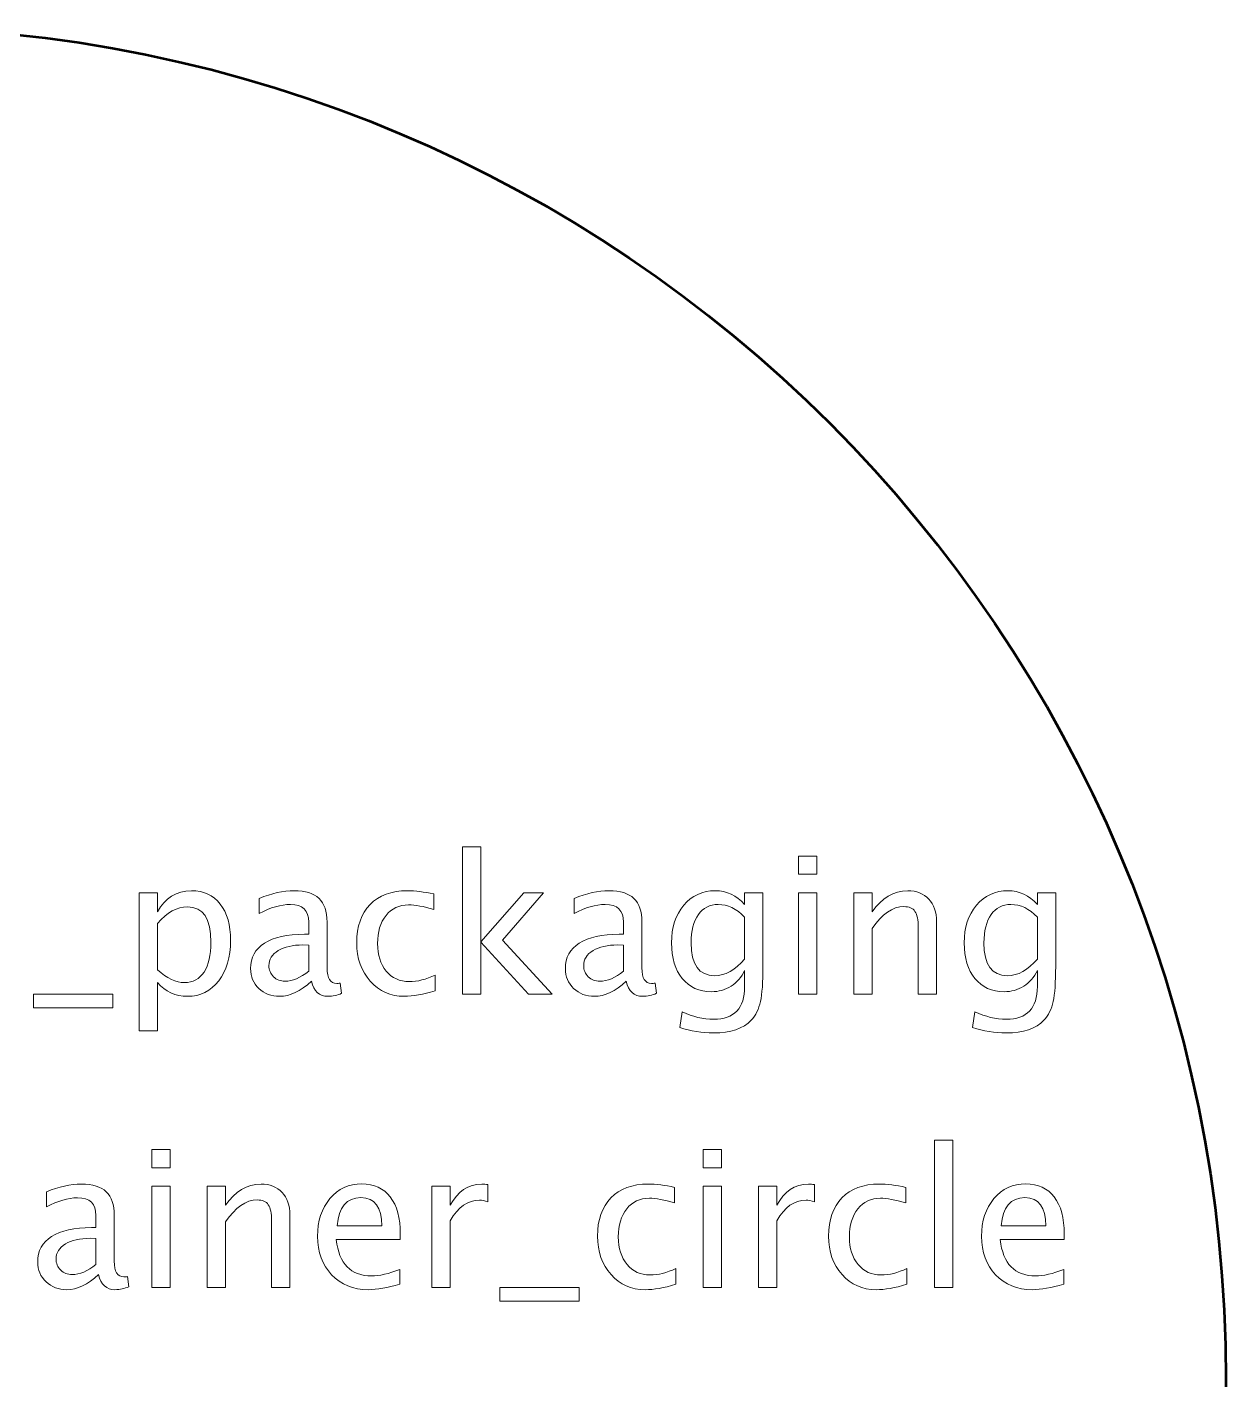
# Model space of a CAD drawing. Header units: centimetres. Extents: x -9.3 to 10.1, y -9.5 to 10.1.
# Drawn here: x -3.719 to -0.175, y -4.125 to -0.125 of the extents above; entities that cross this region are included whole.
import ezdxf

# ---------------------------------------------------------------- set-up
doc = ezdxf.new("R2010")
doc.units = ezdxf.units.CM
doc.header["$MEASUREMENT"] = 0
doc.layers.add('Layer 1', color=7, linetype='Continuous')

msp = doc.modelspace()

# ---------------------------------------------------------------- linework, layer by layer
at = {"layer": 'Layer 1', "lineweight": 53}
msp.add_ellipse((-4.175, -4.125), major_axis=(0, 4), ratio=1, dxfattribs=at)
at = {"layer": 'Layer 1', "color": 5, "lineweight": 9}
for points, knots in [([(-2.43201, -2.98399), (-2.43201, -2.98399), (-2.43201, -2.54881), (-2.43201, -2.54881), (-2.43201, -2.54881), (-2.43201, -2.54881), (-2.37783, -2.54881), (-2.37783, -2.54881), (-2.37783, -2.54881), (-2.37783, -2.54881), (-2.37783, -2.82999), (-2.37783, -2.82999), (-2.37783, -2.82999), (-2.37783, -2.82999), (-2.25083, -2.68484), (-2.25083, -2.68484), (-2.25083, -2.68484), (-2.25083, -2.68484), (-2.19231, -2.68484), (-2.19231, -2.68484), (-2.19231, -2.68484), (-2.19231, -2.68484), (-2.31367, -2.82444), (-2.31367, -2.82444), (-2.31367, -2.82444), (-2.31367, -2.82444), (-2.16692, -2.98399), (-2.16692, -2.98399), (-2.16692, -2.98399), (-2.16692, -2.98399), (-2.23672, -2.98399), (-2.23672, -2.98399), (-2.23672, -2.98399), (-2.23672, -2.98399), (-2.37783, -2.83056), (-2.37783, -2.83056), (-2.37783, -2.83056), (-2.37783, -2.83056), (-2.37783, -2.98399), (-2.37783, -2.98399), (-2.37783, -2.98399), (-2.37783, -2.98399), (-2.43201, -2.98399), (-2.43201, -2.98399)], [0, 0, 0, 0, 0.0833333, 0.0833333, 0.0833333, 0.0833333, 0.1666667, 0.1666667, 0.1666667, 0.1666667, 0.25, 0.25, 0.25, 0.25, 0.3333333, 0.3333333, 0.3333333, 0.3333333, 0.4166667, 0.4166667, 0.4166667, 0.4166667, 0.5, 0.5, 0.5, 0.5, 0.5833333, 0.5833333, 0.5833333, 0.5833333, 0.6666667, 0.6666667, 0.6666667, 0.6666667, 0.75, 0.75, 0.75, 0.75, 0.8333333, 0.8333333, 0.8333333, 0.8333333, 1, 1, 1, 1]), ([(-1.4385, -2.63009), (-1.4385, -2.63009), (-1.4385, -2.5759), (-1.4385, -2.5759), (-1.4385, -2.5759), (-1.4385, -2.5759), (-1.38432, -2.5759), (-1.38432, -2.5759), (-1.38432, -2.5759), (-1.38432, -2.5759), (-1.38432, -2.63009), (-1.38432, -2.63009), (-1.38432, -2.63009), (-1.38432, -2.63009), (-1.4385, -2.63009), (-1.4385, -2.63009)], [0, 0, 0, 0, 0.2, 0.2, 0.2, 0.2, 0.4, 0.4, 0.4, 0.4, 0.6, 0.6, 0.6, 0.6, 1, 1, 1, 1]), ([(-3.38798, -3.09293), (-3.38798, -3.09293), (-3.38798, -2.68484), (-3.38798, -2.68484), (-3.38798, -2.68484), (-3.38798, -2.68484), (-3.3338, -2.68484), (-3.3338, -2.68484), (-3.3338, -2.68484), (-3.3338, -2.68484), (-3.3338, -2.74137), (-3.3338, -2.74137), (-3.3338, -2.74137), (-3.3116, -2.69951), (-3.2782, -2.67863), (-3.2337, -2.67863), (-3.2337, -2.67863), (-3.19767, -2.67863), (-3.16936, -2.6917), (-3.14866, -2.71795), (-3.14866, -2.71795), (-3.12797, -2.7442), (-3.11762, -2.78004), (-3.11762, -2.82548), (-3.11762, -2.82548), (-3.11762, -2.87496), (-3.12938, -2.91494), (-3.1528, -2.94523), (-3.1528, -2.94523), (-3.17622, -2.97562), (-3.20708, -2.99076), (-3.24527, -2.99076), (-3.24527, -2.99076), (-3.28074, -2.99076), (-3.31028, -2.97722), (-3.3338, -2.95003), (-3.3338, -2.95003), (-3.3338, -2.95003), (-3.3338, -3.09293), (-3.3338, -3.09293), (-3.3338, -3.09293), (-3.3338, -3.09293), (-3.38798, -3.09293), (-3.38798, -3.09293)], [0, 0, 0, 0, 0.0833333, 0.0833333, 0.0833333, 0.0833333, 0.1666667, 0.1666667, 0.1666667, 0.1666667, 0.25, 0.25, 0.25, 0.25, 0.3333333, 0.3333333, 0.3333333, 0.3333333, 0.4166667, 0.4166667, 0.4166667, 0.4166667, 0.5, 0.5, 0.5, 0.5, 0.5833333, 0.5833333, 0.5833333, 0.5833333, 0.6666667, 0.6666667, 0.6666667, 0.6666667, 0.75, 0.75, 0.75, 0.75, 0.8333333, 0.8333333, 0.8333333, 0.8333333, 1, 1, 1, 1]), ([(-2.87858, -2.94589), (-2.91113, -2.97581), (-2.94245, -2.99076), (-2.97256, -2.99076), (-2.97256, -2.99076), (-2.9973, -2.99076), (-3.0179, -2.98305), (-3.03417, -2.96753), (-3.03417, -2.96753), (-3.05054, -2.95201), (-3.05873, -2.93244), (-3.05873, -2.90883), (-3.05873, -2.90883), (-3.05873, -2.87618), (-3.04499, -2.85106), (-3.01752, -2.83357), (-3.01752, -2.83357), (-2.99005, -2.81607), (-2.95064, -2.80732), (-2.89927, -2.80732), (-2.89927, -2.80732), (-2.89927, -2.80732), (-2.88657, -2.80732), (-2.88657, -2.80732), (-2.88657, -2.80732), (-2.88657, -2.80732), (-2.88657, -2.77129), (-2.88657, -2.77129), (-2.88657, -2.77129), (-2.88657, -2.73658), (-2.90464, -2.71927), (-2.94085, -2.71927), (-2.94085, -2.71927), (-2.96889, -2.71927), (-2.99956, -2.72811), (-3.03276, -2.7458), (-3.03276, -2.7458), (-3.03276, -2.7458), (-3.03276, -2.70121), (-3.03276, -2.70121), (-3.03276, -2.70121), (-2.99626, -2.68615), (-2.96183, -2.67863), (-2.92957, -2.67863), (-2.92957, -2.67863), (-2.89636, -2.67863), (-2.8718, -2.68615), (-2.85609, -2.7013), (-2.85609, -2.7013), (-2.84029, -2.71645), (-2.83239, -2.73978), (-2.83239, -2.77129), (-2.83239, -2.77129), (-2.83239, -2.77129), (-2.83239, -2.90647), (-2.83239, -2.90647), (-2.83239, -2.90647), (-2.83239, -2.93742), (-2.82289, -2.95295), (-2.80379, -2.95295), (-2.80379, -2.95295), (-2.80144, -2.95295), (-2.79796, -2.95257), (-2.79335, -2.95182), (-2.79335, -2.95182), (-2.79335, -2.95182), (-2.78949, -2.98192), (-2.78949, -2.98192), (-2.78949, -2.98192), (-2.80181, -2.98785), (-2.81536, -2.99076), (-2.83022, -2.99076), (-2.83022, -2.99076), (-2.85553, -2.99076), (-2.87162, -2.97581), (-2.87858, -2.94589)], [0, 0, 0, 0, 0.05, 0.05, 0.05, 0.05, 0.1, 0.1, 0.1, 0.1, 0.15, 0.15, 0.15, 0.15, 0.2, 0.2, 0.2, 0.2, 0.25, 0.25, 0.25, 0.25, 0.3, 0.3, 0.3, 0.3, 0.35, 0.35, 0.35, 0.35, 0.4, 0.4, 0.4, 0.4, 0.45, 0.45, 0.45, 0.45, 0.5, 0.5, 0.5, 0.5, 0.55, 0.55, 0.55, 0.55, 0.6, 0.6, 0.6, 0.6, 0.65, 0.65, 0.65, 0.65, 0.7, 0.7, 0.7, 0.7, 0.75, 0.75, 0.75, 0.75, 0.8, 0.8, 0.8, 0.8, 0.85, 0.85, 0.85, 0.85, 0.9, 0.9, 0.9, 0.9, 1, 1, 1, 1]), ([(-2.51339, -2.97496), (-2.54848, -2.9855), (-2.57877, -2.99076), (-2.60426, -2.99076), (-2.60426, -2.99076), (-2.64472, -2.99076), (-2.67821, -2.97581), (-2.70483, -2.94598), (-2.70483, -2.94598), (-2.73145, -2.91607), (-2.74481, -2.87835), (-2.74481, -2.83291), (-2.74481, -2.83291), (-2.74481, -2.78437), (-2.73164, -2.74645), (-2.7053, -2.71936), (-2.7053, -2.71936), (-2.67896, -2.69217), (-2.64218, -2.67863), (-2.59495, -2.67863), (-2.59495, -2.67863), (-2.57172, -2.67863), (-2.54556, -2.68183), (-2.51678, -2.68822), (-2.51678, -2.68822), (-2.51678, -2.68822), (-2.51678, -2.73394), (-2.51678, -2.73394), (-2.51678, -2.73394), (-2.54735, -2.72491), (-2.57228, -2.7204), (-2.59147, -2.7204), (-2.59147, -2.7204), (-2.61932, -2.7204), (-2.64161, -2.73084), (-2.65826, -2.75163), (-2.65826, -2.75163), (-2.67491, -2.77242), (-2.68329, -2.80017), (-2.68329, -2.83479), (-2.68329, -2.83479), (-2.68329, -2.86837), (-2.67463, -2.89547), (-2.65742, -2.91626), (-2.65742, -2.91626), (-2.6402, -2.93695), (-2.61772, -2.9473), (-2.58978, -2.9473), (-2.58978, -2.9473), (-2.56504, -2.9473), (-2.53964, -2.9409), (-2.51339, -2.92811), (-2.51339, -2.92811), (-2.51339, -2.92811), (-2.51339, -2.97496), (-2.51339, -2.97496)], [0, 0, 0, 0, 0.0666667, 0.0666667, 0.0666667, 0.0666667, 0.1333333, 0.1333333, 0.1333333, 0.1333333, 0.2, 0.2, 0.2, 0.2, 0.2666667, 0.2666667, 0.2666667, 0.2666667, 0.3333333, 0.3333333, 0.3333333, 0.3333333, 0.4, 0.4, 0.4, 0.4, 0.4666667, 0.4666667, 0.4666667, 0.4666667, 0.5333333, 0.5333333, 0.5333333, 0.5333333, 0.6, 0.6, 0.6, 0.6, 0.6666667, 0.6666667, 0.6666667, 0.6666667, 0.7333333, 0.7333333, 0.7333333, 0.7333333, 0.8, 0.8, 0.8, 0.8, 0.8666667, 0.8666667, 0.8666667, 0.8666667, 1, 1, 1, 1]), ([(-1.94791, -2.94589), (-1.98046, -2.97581), (-2.01178, -2.99076), (-2.04189, -2.99076), (-2.04189, -2.99076), (-2.06663, -2.99076), (-2.08723, -2.98305), (-2.1035, -2.96753), (-2.1035, -2.96753), (-2.11987, -2.95201), (-2.12806, -2.93244), (-2.12806, -2.90883), (-2.12806, -2.90883), (-2.12806, -2.87618), (-2.11432, -2.85106), (-2.08685, -2.83357), (-2.08685, -2.83357), (-2.05938, -2.81607), (-2.01997, -2.80732), (-1.9686, -2.80732), (-1.9686, -2.80732), (-1.9686, -2.80732), (-1.9559, -2.80732), (-1.9559, -2.80732), (-1.9559, -2.80732), (-1.9559, -2.80732), (-1.9559, -2.77129), (-1.9559, -2.77129), (-1.9559, -2.77129), (-1.9559, -2.73658), (-1.97397, -2.71927), (-2.01018, -2.71927), (-2.01018, -2.71927), (-2.03822, -2.71927), (-2.06889, -2.72811), (-2.10209, -2.7458), (-2.10209, -2.7458), (-2.10209, -2.7458), (-2.10209, -2.70121), (-2.10209, -2.70121), (-2.10209, -2.70121), (-2.06559, -2.68615), (-2.03116, -2.67863), (-1.9989, -2.67863), (-1.9989, -2.67863), (-1.96569, -2.67863), (-1.94113, -2.68615), (-1.92542, -2.7013), (-1.92542, -2.7013), (-1.90962, -2.71645), (-1.90172, -2.73978), (-1.90172, -2.77129), (-1.90172, -2.77129), (-1.90172, -2.77129), (-1.90172, -2.90647), (-1.90172, -2.90647), (-1.90172, -2.90647), (-1.90172, -2.93742), (-1.89222, -2.95295), (-1.87312, -2.95295), (-1.87312, -2.95295), (-1.87077, -2.95295), (-1.86729, -2.95257), (-1.86268, -2.95182), (-1.86268, -2.95182), (-1.86268, -2.95182), (-1.85882, -2.98192), (-1.85882, -2.98192), (-1.85882, -2.98192), (-1.87114, -2.98785), (-1.88469, -2.99076), (-1.89955, -2.99076), (-1.89955, -2.99076), (-1.92486, -2.99076), (-1.94095, -2.97581), (-1.94791, -2.94589)], [0, 0, 0, 0, 0.05, 0.05, 0.05, 0.05, 0.1, 0.1, 0.1, 0.1, 0.15, 0.15, 0.15, 0.15, 0.2, 0.2, 0.2, 0.2, 0.25, 0.25, 0.25, 0.25, 0.3, 0.3, 0.3, 0.3, 0.35, 0.35, 0.35, 0.35, 0.4, 0.4, 0.4, 0.4, 0.45, 0.45, 0.45, 0.45, 0.5, 0.5, 0.5, 0.5, 0.55, 0.55, 0.55, 0.55, 0.6, 0.6, 0.6, 0.6, 0.65, 0.65, 0.65, 0.65, 0.7, 0.7, 0.7, 0.7, 0.75, 0.75, 0.75, 0.75, 0.8, 0.8, 0.8, 0.8, 0.85, 0.85, 0.85, 0.85, 0.9, 0.9, 0.9, 0.9, 1, 1, 1, 1]), ([(-1.7893, -3.08333), (-1.7893, -3.08333), (-1.78291, -3.03648), (-1.78291, -3.03648), (-1.78291, -3.03648), (-1.75149, -3.05116), (-1.72035, -3.0585), (-1.68959, -3.0585), (-1.68959, -3.0585), (-1.62853, -3.0585), (-1.59796, -3.02613), (-1.59796, -2.96151), (-1.59796, -2.96151), (-1.59796, -2.96151), (-1.59796, -2.91447), (-1.59796, -2.91447), (-1.59796, -2.91447), (-1.60737, -2.93432), (-1.62073, -2.94965), (-1.63813, -2.96066), (-1.63813, -2.96066), (-1.65553, -2.97167), (-1.67491, -2.97722), (-1.69627, -2.97722), (-1.69627, -2.97722), (-1.73248, -2.97722), (-1.76118, -2.96423), (-1.78234, -2.93827), (-1.78234, -2.93827), (-1.80351, -2.91231), (-1.81414, -2.87712), (-1.81414, -2.83272), (-1.81414, -2.83272), (-1.81414, -2.78728), (-1.8021, -2.75022), (-1.77802, -2.72153), (-1.77802, -2.72153), (-1.75384, -2.69293), (-1.7227, -2.67863), (-1.68441, -2.67863), (-1.68441, -2.67863), (-1.65092, -2.67863), (-1.62204, -2.69217), (-1.59796, -2.71936), (-1.59796, -2.71936), (-1.59796, -2.71936), (-1.59796, -2.68484), (-1.59796, -2.68484), (-1.59796, -2.68484), (-1.59796, -2.68484), (-1.54377, -2.68484), (-1.54377, -2.68484), (-1.54377, -2.68484), (-1.54377, -2.68484), (-1.54377, -2.90233), (-1.54377, -2.90233), (-1.54377, -2.90233), (-1.54377, -2.94909), (-1.54622, -2.98371), (-1.55111, -3.00619), (-1.55111, -3.00619), (-1.55591, -3.02867), (-1.56513, -3.04711), (-1.57849, -3.06141), (-1.57849, -3.06141), (-1.60219, -3.08653), (-1.63926, -3.09914), (-1.68959, -3.09914), (-1.68959, -3.09914), (-1.72411, -3.09914), (-1.75732, -3.09387), (-1.7893, -3.08333)], [0, 0, 0, 0, 0.0526316, 0.0526316, 0.0526316, 0.0526316, 0.1052632, 0.1052632, 0.1052632, 0.1052632, 0.1578947, 0.1578947, 0.1578947, 0.1578947, 0.2105263, 0.2105263, 0.2105263, 0.2105263, 0.2631579, 0.2631579, 0.2631579, 0.2631579, 0.3157895, 0.3157895, 0.3157895, 0.3157895, 0.3684211, 0.3684211, 0.3684211, 0.3684211, 0.4210526, 0.4210526, 0.4210526, 0.4210526, 0.4736842, 0.4736842, 0.4736842, 0.4736842, 0.5263158, 0.5263158, 0.5263158, 0.5263158, 0.5789474, 0.5789474, 0.5789474, 0.5789474, 0.6315789, 0.6315789, 0.6315789, 0.6315789, 0.6842105, 0.6842105, 0.6842105, 0.6842105, 0.7368421, 0.7368421, 0.7368421, 0.7368421, 0.7894737, 0.7894737, 0.7894737, 0.7894737, 0.8421053, 0.8421053, 0.8421053, 0.8421053, 0.8947368, 0.8947368, 0.8947368, 0.8947368, 1, 1, 1, 1]), ([(-1.27538, -2.98399), (-1.27538, -2.98399), (-1.27538, -2.68484), (-1.27538, -2.68484), (-1.27538, -2.68484), (-1.27538, -2.68484), (-1.2212, -2.68484), (-1.2212, -2.68484), (-1.2212, -2.68484), (-1.2212, -2.68484), (-1.2212, -2.74137), (-1.2212, -2.74137), (-1.2212, -2.74137), (-1.19251, -2.69951), (-1.15732, -2.67863), (-1.11574, -2.67863), (-1.11574, -2.67863), (-1.08959, -2.67863), (-1.0688, -2.68681), (-1.05346, -2.70328), (-1.05346, -2.70328), (-1.03813, -2.71964), (-1.03042, -2.74175), (-1.03042, -2.76941), (-1.03042, -2.76941), (-1.03042, -2.76941), (-1.03042, -2.98399), (-1.03042, -2.98399), (-1.03042, -2.98399), (-1.03042, -2.98399), (-1.0846, -2.98399), (-1.0846, -2.98399), (-1.0846, -2.98399), (-1.0846, -2.98399), (-1.0846, -2.78709), (-1.0846, -2.78709), (-1.0846, -2.78709), (-1.0846, -2.76489), (-1.0879, -2.74909), (-1.09439, -2.73968), (-1.09439, -2.73968), (-1.10097, -2.73018), (-1.11179, -2.72548), (-1.12694, -2.72548), (-1.12694, -2.72548), (-1.16024, -2.72548), (-1.19166, -2.74721), (-1.2212, -2.79067), (-1.2212, -2.79067), (-1.2212, -2.79067), (-1.2212, -2.98399), (-1.2212, -2.98399), (-1.2212, -2.98399), (-1.2212, -2.98399), (-1.27538, -2.98399), (-1.27538, -2.98399)], [0, 0, 0, 0, 0.0666667, 0.0666667, 0.0666667, 0.0666667, 0.1333333, 0.1333333, 0.1333333, 0.1333333, 0.2, 0.2, 0.2, 0.2, 0.2666667, 0.2666667, 0.2666667, 0.2666667, 0.3333333, 0.3333333, 0.3333333, 0.3333333, 0.4, 0.4, 0.4, 0.4, 0.4666667, 0.4666667, 0.4666667, 0.4666667, 0.5333333, 0.5333333, 0.5333333, 0.5333333, 0.6, 0.6, 0.6, 0.6, 0.6666667, 0.6666667, 0.6666667, 0.6666667, 0.7333333, 0.7333333, 0.7333333, 0.7333333, 0.8, 0.8, 0.8, 0.8, 0.8666667, 0.8666667, 0.8666667, 0.8666667, 1, 1, 1, 1]), ([(-0.92392, -3.08333), (-0.92392, -3.08333), (-0.91753, -3.03648), (-0.91753, -3.03648), (-0.91753, -3.03648), (-0.88611, -3.05116), (-0.85497, -3.0585), (-0.82421, -3.0585), (-0.82421, -3.0585), (-0.76315, -3.0585), (-0.73258, -3.02613), (-0.73258, -2.96151), (-0.73258, -2.96151), (-0.73258, -2.96151), (-0.73258, -2.91447), (-0.73258, -2.91447), (-0.73258, -2.91447), (-0.74199, -2.93432), (-0.75535, -2.94965), (-0.77275, -2.96066), (-0.77275, -2.96066), (-0.79015, -2.97167), (-0.80953, -2.97722), (-0.83089, -2.97722), (-0.83089, -2.97722), (-0.8671, -2.97722), (-0.8958, -2.96423), (-0.91696, -2.93827), (-0.91696, -2.93827), (-0.93813, -2.91231), (-0.94876, -2.87712), (-0.94876, -2.83272), (-0.94876, -2.83272), (-0.94876, -2.78728), (-0.93672, -2.75022), (-0.91264, -2.72153), (-0.91264, -2.72153), (-0.88846, -2.69293), (-0.85732, -2.67863), (-0.81903, -2.67863), (-0.81903, -2.67863), (-0.78554, -2.67863), (-0.75666, -2.69217), (-0.73258, -2.71936), (-0.73258, -2.71936), (-0.73258, -2.71936), (-0.73258, -2.68484), (-0.73258, -2.68484), (-0.73258, -2.68484), (-0.73258, -2.68484), (-0.67839, -2.68484), (-0.67839, -2.68484), (-0.67839, -2.68484), (-0.67839, -2.68484), (-0.67839, -2.90233), (-0.67839, -2.90233), (-0.67839, -2.90233), (-0.67839, -2.94909), (-0.68084, -2.98371), (-0.68573, -3.00619), (-0.68573, -3.00619), (-0.69053, -3.02867), (-0.69975, -3.04711), (-0.71311, -3.06141), (-0.71311, -3.06141), (-0.73681, -3.08653), (-0.77388, -3.09914), (-0.82421, -3.09914), (-0.82421, -3.09914), (-0.85873, -3.09914), (-0.89194, -3.09387), (-0.92392, -3.08333)], [0, 0, 0, 0, 0.0526316, 0.0526316, 0.0526316, 0.0526316, 0.1052632, 0.1052632, 0.1052632, 0.1052632, 0.1578947, 0.1578947, 0.1578947, 0.1578947, 0.2105263, 0.2105263, 0.2105263, 0.2105263, 0.2631579, 0.2631579, 0.2631579, 0.2631579, 0.3157895, 0.3157895, 0.3157895, 0.3157895, 0.3684211, 0.3684211, 0.3684211, 0.3684211, 0.4210526, 0.4210526, 0.4210526, 0.4210526, 0.4736842, 0.4736842, 0.4736842, 0.4736842, 0.5263158, 0.5263158, 0.5263158, 0.5263158, 0.5789474, 0.5789474, 0.5789474, 0.5789474, 0.6315789, 0.6315789, 0.6315789, 0.6315789, 0.6842105, 0.6842105, 0.6842105, 0.6842105, 0.7368421, 0.7368421, 0.7368421, 0.7368421, 0.7894737, 0.7894737, 0.7894737, 0.7894737, 0.8421053, 0.8421053, 0.8421053, 0.8421053, 0.8947368, 0.8947368, 0.8947368, 0.8947368, 1, 1, 1, 1]), ([(-1.59796, -2.88051), (-1.59796, -2.88051), (-1.59796, -2.75643), (-1.59796, -2.75643), (-1.59796, -2.75643), (-1.62185, -2.73169), (-1.64791, -2.71927), (-1.67604, -2.71927), (-1.67604, -2.71927), (-1.70106, -2.71927), (-1.72063, -2.72924), (-1.73474, -2.74928), (-1.73474, -2.74928), (-1.74895, -2.76922), (-1.756, -2.79697), (-1.756, -2.83234), (-1.756, -2.83234), (-1.756, -2.89735), (-1.73295, -2.9298), (-1.68676, -2.9298), (-1.68676, -2.9298), (-1.65534, -2.9298), (-1.62571, -2.91334), (-1.59796, -2.88051)], [0, 0, 0, 0, 0.1428571, 0.1428571, 0.1428571, 0.1428571, 0.2857143, 0.2857143, 0.2857143, 0.2857143, 0.4285714, 0.4285714, 0.4285714, 0.4285714, 0.5714286, 0.5714286, 0.5714286, 0.5714286, 0.7142857, 0.7142857, 0.7142857, 0.7142857, 1, 1, 1, 1]), ([(-1.4385, -2.98399), (-1.4385, -2.98399), (-1.4385, -2.68484), (-1.4385, -2.68484), (-1.4385, -2.68484), (-1.4385, -2.68484), (-1.38432, -2.68484), (-1.38432, -2.68484), (-1.38432, -2.68484), (-1.38432, -2.68484), (-1.38432, -2.98399), (-1.38432, -2.98399), (-1.38432, -2.98399), (-1.38432, -2.98399), (-1.4385, -2.98399), (-1.4385, -2.98399)], [0, 0, 0, 0, 0.2, 0.2, 0.2, 0.2, 0.4, 0.4, 0.4, 0.4, 0.6, 0.6, 0.6, 0.6, 1, 1, 1, 1]), ([(-0.73258, -2.88051), (-0.73258, -2.88051), (-0.73258, -2.75643), (-0.73258, -2.75643), (-0.73258, -2.75643), (-0.75647, -2.73169), (-0.78253, -2.71927), (-0.81066, -2.71927), (-0.81066, -2.71927), (-0.83568, -2.71927), (-0.85525, -2.72924), (-0.86936, -2.74928), (-0.86936, -2.74928), (-0.88357, -2.76922), (-0.89062, -2.79697), (-0.89062, -2.83234), (-0.89062, -2.83234), (-0.89062, -2.89735), (-0.86757, -2.9298), (-0.82138, -2.9298), (-0.82138, -2.9298), (-0.78996, -2.9298), (-0.76033, -2.91334), (-0.73258, -2.88051)], [0, 0, 0, 0, 0.1428571, 0.1428571, 0.1428571, 0.1428571, 0.2857143, 0.2857143, 0.2857143, 0.2857143, 0.4285714, 0.4285714, 0.4285714, 0.4285714, 0.5714286, 0.5714286, 0.5714286, 0.5714286, 0.7142857, 0.7142857, 0.7142857, 0.7142857, 1, 1, 1, 1]), ([(-3.3338, -2.91268), (-3.30586, -2.93761), (-3.27923, -2.95012), (-3.25393, -2.95012), (-3.25393, -2.95012), (-3.229, -2.95012), (-3.20971, -2.93968), (-3.19617, -2.91889), (-3.19617, -2.91889), (-3.18253, -2.8981), (-3.17575, -2.86884), (-3.17575, -2.83103), (-3.17575, -2.83103), (-3.17575, -2.76104), (-3.1989, -2.72604), (-3.24518, -2.72604), (-3.24518, -2.72604), (-3.27547, -2.72604), (-3.30501, -2.74241), (-3.3338, -2.77524), (-3.3338, -2.77524), (-3.3338, -2.77524), (-3.3338, -2.91268), (-3.3338, -2.91268)], [0, 0, 0, 0, 0.1428571, 0.1428571, 0.1428571, 0.1428571, 0.2857143, 0.2857143, 0.2857143, 0.2857143, 0.4285714, 0.4285714, 0.4285714, 0.4285714, 0.5714286, 0.5714286, 0.5714286, 0.5714286, 0.7142857, 0.7142857, 0.7142857, 0.7142857, 1, 1, 1, 1]), ([(-2.88657, -2.91635), (-2.88657, -2.91635), (-2.88657, -2.83949), (-2.88657, -2.83949), (-2.88657, -2.83949), (-2.88657, -2.83949), (-2.90398, -2.83893), (-2.90398, -2.83893), (-2.90398, -2.83893), (-2.93408, -2.83893), (-2.95835, -2.84448), (-2.97688, -2.85558), (-2.97688, -2.85558), (-2.99532, -2.86677), (-3.00454, -2.88154), (-3.00454, -2.89998), (-3.00454, -2.89998), (-3.00454, -2.91287), (-2.99993, -2.92378), (-2.99081, -2.93272), (-2.99081, -2.93272), (-2.98159, -2.94166), (-2.97039, -2.94617), (-2.95713, -2.94617), (-2.95713, -2.94617), (-2.93455, -2.94617), (-2.91103, -2.9362), (-2.88657, -2.91635)], [0, 0, 0, 0, 0.125, 0.125, 0.125, 0.125, 0.25, 0.25, 0.25, 0.25, 0.375, 0.375, 0.375, 0.375, 0.5, 0.5, 0.5, 0.5, 0.625, 0.625, 0.625, 0.625, 0.75, 0.75, 0.75, 0.75, 1, 1, 1, 1]), ([(-1.9559, -2.91635), (-1.9559, -2.91635), (-1.9559, -2.83949), (-1.9559, -2.83949), (-1.9559, -2.83949), (-1.9559, -2.83949), (-1.97331, -2.83893), (-1.97331, -2.83893), (-1.97331, -2.83893), (-2.00341, -2.83893), (-2.02768, -2.84448), (-2.04621, -2.85558), (-2.04621, -2.85558), (-2.06465, -2.86677), (-2.07387, -2.88154), (-2.07387, -2.89998), (-2.07387, -2.89998), (-2.07387, -2.91287), (-2.06926, -2.92378), (-2.06014, -2.93272), (-2.06014, -2.93272), (-2.05092, -2.94166), (-2.03972, -2.94617), (-2.02646, -2.94617), (-2.02646, -2.94617), (-2.00388, -2.94617), (-1.98036, -2.9362), (-1.9559, -2.91635)], [0, 0, 0, 0, 0.125, 0.125, 0.125, 0.125, 0.25, 0.25, 0.25, 0.25, 0.375, 0.375, 0.375, 0.375, 0.5, 0.5, 0.5, 0.5, 0.625, 0.625, 0.625, 0.625, 0.75, 0.75, 0.75, 0.75, 1, 1, 1, 1]), ([(-3.70068, -3.02463), (-3.70068, -3.02463), (-3.70068, -2.98399), (-3.70068, -2.98399), (-3.70068, -2.98399), (-3.70068, -2.98399), (-3.46588, -2.98399), (-3.46588, -2.98399), (-3.46588, -2.98399), (-3.46588, -2.98399), (-3.46588, -3.02463), (-3.46588, -3.02463), (-3.46588, -3.02463), (-3.46588, -3.02463), (-3.70068, -3.02463), (-3.70068, -3.02463)], [0, 0, 0, 0, 0.2, 0.2, 0.2, 0.2, 0.4, 0.4, 0.4, 0.4, 0.6, 0.6, 0.6, 0.6, 1, 1, 1, 1]), ([(-1.03704, -3.85134), (-1.03704, -3.85134), (-1.03704, -3.41616), (-1.03704, -3.41616), (-1.03704, -3.41616), (-1.03704, -3.41616), (-0.98286, -3.41616), (-0.98286, -3.41616), (-0.98286, -3.41616), (-0.98286, -3.41616), (-0.98286, -3.85134), (-0.98286, -3.85134), (-0.98286, -3.85134), (-0.98286, -3.85134), (-1.03704, -3.85134), (-1.03704, -3.85134)], [0, 0, 0, 0, 0.2, 0.2, 0.2, 0.2, 0.4, 0.4, 0.4, 0.4, 0.6, 0.6, 0.6, 0.6, 1, 1, 1, 1]), ([(-3.3504, -3.49744), (-3.3504, -3.49744), (-3.3504, -3.44325), (-3.3504, -3.44325), (-3.3504, -3.44325), (-3.3504, -3.44325), (-3.29622, -3.44325), (-3.29622, -3.44325), (-3.29622, -3.44325), (-3.29622, -3.44325), (-3.29622, -3.49744), (-3.29622, -3.49744), (-3.29622, -3.49744), (-3.29622, -3.49744), (-3.3504, -3.49744), (-3.3504, -3.49744)], [0, 0, 0, 0, 0.2, 0.2, 0.2, 0.2, 0.4, 0.4, 0.4, 0.4, 0.6, 0.6, 0.6, 0.6, 1, 1, 1, 1]), ([(-1.7202, -3.49744), (-1.7202, -3.49744), (-1.7202, -3.44325), (-1.7202, -3.44325), (-1.7202, -3.44325), (-1.7202, -3.44325), (-1.66602, -3.44325), (-1.66602, -3.44325), (-1.66602, -3.44325), (-1.66602, -3.44325), (-1.66602, -3.49744), (-1.66602, -3.49744), (-1.66602, -3.49744), (-1.66602, -3.49744), (-1.7202, -3.49744), (-1.7202, -3.49744)], [0, 0, 0, 0, 0.2, 0.2, 0.2, 0.2, 0.4, 0.4, 0.4, 0.4, 0.6, 0.6, 0.6, 0.6, 1, 1, 1, 1]), ([(-3.50788, -3.81324), (-3.54043, -3.84316), (-3.57175, -3.85811), (-3.60186, -3.85811), (-3.60186, -3.85811), (-3.6266, -3.85811), (-3.6472, -3.8504), (-3.66347, -3.83488), (-3.66347, -3.83488), (-3.67984, -3.81936), (-3.68803, -3.79979), (-3.68803, -3.77618), (-3.68803, -3.77618), (-3.68803, -3.74353), (-3.67429, -3.71841), (-3.64682, -3.70092), (-3.64682, -3.70092), (-3.61935, -3.68342), (-3.57994, -3.67467), (-3.52857, -3.67467), (-3.52857, -3.67467), (-3.52857, -3.67467), (-3.51587, -3.67467), (-3.51587, -3.67467), (-3.51587, -3.67467), (-3.51587, -3.67467), (-3.51587, -3.63864), (-3.51587, -3.63864), (-3.51587, -3.63864), (-3.51587, -3.60393), (-3.53394, -3.58662), (-3.57015, -3.58662), (-3.57015, -3.58662), (-3.59819, -3.58662), (-3.62886, -3.59546), (-3.66206, -3.61315), (-3.66206, -3.61315), (-3.66206, -3.61315), (-3.66206, -3.56856), (-3.66206, -3.56856), (-3.66206, -3.56856), (-3.62556, -3.5535), (-3.59113, -3.54598), (-3.55887, -3.54598), (-3.55887, -3.54598), (-3.52566, -3.54598), (-3.5011, -3.5535), (-3.48539, -3.56865), (-3.48539, -3.56865), (-3.46959, -3.5838), (-3.46169, -3.60713), (-3.46169, -3.63864), (-3.46169, -3.63864), (-3.46169, -3.63864), (-3.46169, -3.77382), (-3.46169, -3.77382), (-3.46169, -3.77382), (-3.46169, -3.80477), (-3.45219, -3.8203), (-3.43309, -3.8203), (-3.43309, -3.8203), (-3.43074, -3.8203), (-3.42726, -3.81992), (-3.42265, -3.81917), (-3.42265, -3.81917), (-3.42265, -3.81917), (-3.41879, -3.84927), (-3.41879, -3.84927), (-3.41879, -3.84927), (-3.43111, -3.8552), (-3.44466, -3.85811), (-3.45952, -3.85811), (-3.45952, -3.85811), (-3.48483, -3.85811), (-3.50092, -3.84316), (-3.50788, -3.81324)], [0, 0, 0, 0, 0.05, 0.05, 0.05, 0.05, 0.1, 0.1, 0.1, 0.1, 0.15, 0.15, 0.15, 0.15, 0.2, 0.2, 0.2, 0.2, 0.25, 0.25, 0.25, 0.25, 0.3, 0.3, 0.3, 0.3, 0.35, 0.35, 0.35, 0.35, 0.4, 0.4, 0.4, 0.4, 0.45, 0.45, 0.45, 0.45, 0.5, 0.5, 0.5, 0.5, 0.55, 0.55, 0.55, 0.55, 0.6, 0.6, 0.6, 0.6, 0.65, 0.65, 0.65, 0.65, 0.7, 0.7, 0.7, 0.7, 0.75, 0.75, 0.75, 0.75, 0.8, 0.8, 0.8, 0.8, 0.85, 0.85, 0.85, 0.85, 0.9, 0.9, 0.9, 0.9, 1, 1, 1, 1]), ([(-3.3504, -3.85134), (-3.3504, -3.85134), (-3.3504, -3.55219), (-3.3504, -3.55219), (-3.3504, -3.55219), (-3.3504, -3.55219), (-3.29622, -3.55219), (-3.29622, -3.55219), (-3.29622, -3.55219), (-3.29622, -3.55219), (-3.29622, -3.85134), (-3.29622, -3.85134), (-3.29622, -3.85134), (-3.29622, -3.85134), (-3.3504, -3.85134), (-3.3504, -3.85134)], [0, 0, 0, 0, 0.2, 0.2, 0.2, 0.2, 0.4, 0.4, 0.4, 0.4, 0.6, 0.6, 0.6, 0.6, 1, 1, 1, 1]), ([(-3.18728, -3.85134), (-3.18728, -3.85134), (-3.18728, -3.55219), (-3.18728, -3.55219), (-3.18728, -3.55219), (-3.18728, -3.55219), (-3.1331, -3.55219), (-3.1331, -3.55219), (-3.1331, -3.55219), (-3.1331, -3.55219), (-3.1331, -3.60872), (-3.1331, -3.60872), (-3.1331, -3.60872), (-3.10441, -3.56686), (-3.06922, -3.54598), (-3.02764, -3.54598), (-3.02764, -3.54598), (-3.00149, -3.54598), (-2.9807, -3.55416), (-2.96536, -3.57063), (-2.96536, -3.57063), (-2.95003, -3.58699), (-2.94232, -3.6091), (-2.94232, -3.63676), (-2.94232, -3.63676), (-2.94232, -3.63676), (-2.94232, -3.85134), (-2.94232, -3.85134), (-2.94232, -3.85134), (-2.94232, -3.85134), (-2.9965, -3.85134), (-2.9965, -3.85134), (-2.9965, -3.85134), (-2.9965, -3.85134), (-2.9965, -3.65444), (-2.9965, -3.65444), (-2.9965, -3.65444), (-2.9965, -3.63224), (-2.9998, -3.61644), (-3.00629, -3.60703), (-3.00629, -3.60703), (-3.01287, -3.59753), (-3.02369, -3.59283), (-3.03884, -3.59283), (-3.03884, -3.59283), (-3.07214, -3.59283), (-3.10356, -3.61456), (-3.1331, -3.65802), (-3.1331, -3.65802), (-3.1331, -3.65802), (-3.1331, -3.85134), (-3.1331, -3.85134), (-3.1331, -3.85134), (-3.1331, -3.85134), (-3.18728, -3.85134), (-3.18728, -3.85134)], [0, 0, 0, 0, 0.0666667, 0.0666667, 0.0666667, 0.0666667, 0.1333333, 0.1333333, 0.1333333, 0.1333333, 0.2, 0.2, 0.2, 0.2, 0.2666667, 0.2666667, 0.2666667, 0.2666667, 0.3333333, 0.3333333, 0.3333333, 0.3333333, 0.4, 0.4, 0.4, 0.4, 0.4666667, 0.4666667, 0.4666667, 0.4666667, 0.5333333, 0.5333333, 0.5333333, 0.5333333, 0.6, 0.6, 0.6, 0.6, 0.6666667, 0.6666667, 0.6666667, 0.6666667, 0.7333333, 0.7333333, 0.7333333, 0.7333333, 0.8, 0.8, 0.8, 0.8, 0.8666667, 0.8666667, 0.8666667, 0.8666667, 1, 1, 1, 1]), ([(-2.61739, -3.84174), (-2.65379, -3.85266), (-2.68493, -3.85811), (-2.7109, -3.85811), (-2.7109, -3.85811), (-2.7552, -3.85811), (-2.79123, -3.84344), (-2.81899, -3.81418), (-2.81899, -3.81418), (-2.84674, -3.78492), (-2.86066, -3.74701), (-2.86066, -3.70035), (-2.86066, -3.70035), (-2.86066, -3.6551), (-2.84843, -3.61794), (-2.82388, -3.58888), (-2.82388, -3.58888), (-2.79932, -3.5599), (-2.7679, -3.54541), (-2.72962, -3.54541), (-2.72962, -3.54541), (-2.6934, -3.54541), (-2.66536, -3.5583), (-2.64561, -3.58408), (-2.64561, -3.58408), (-2.62585, -3.60985), (-2.61598, -3.64635), (-2.61598, -3.69367), (-2.61598, -3.69367), (-2.61598, -3.69367), (-2.61626, -3.71023), (-2.61626, -3.71023), (-2.61626, -3.71023), (-2.61626, -3.71023), (-2.80535, -3.71023), (-2.80535, -3.71023), (-2.80535, -3.71023), (-2.79744, -3.78173), (-2.76254, -3.81747), (-2.70074, -3.81747), (-2.70074, -3.81747), (-2.67806, -3.81747), (-2.65031, -3.81108), (-2.61739, -3.79828), (-2.61739, -3.79828), (-2.61739, -3.79828), (-2.61739, -3.84174), (-2.61739, -3.84174)], [0, 0, 0, 0, 0.0769231, 0.0769231, 0.0769231, 0.0769231, 0.1538462, 0.1538462, 0.1538462, 0.1538462, 0.2307692, 0.2307692, 0.2307692, 0.2307692, 0.3076923, 0.3076923, 0.3076923, 0.3076923, 0.3846154, 0.3846154, 0.3846154, 0.3846154, 0.4615385, 0.4615385, 0.4615385, 0.4615385, 0.5384615, 0.5384615, 0.5384615, 0.5384615, 0.6153846, 0.6153846, 0.6153846, 0.6153846, 0.6923077, 0.6923077, 0.6923077, 0.6923077, 0.7692308, 0.7692308, 0.7692308, 0.7692308, 0.8461538, 0.8461538, 0.8461538, 0.8461538, 1, 1, 1, 1]), ([(-2.52246, -3.85134), (-2.52246, -3.85134), (-2.52246, -3.55219), (-2.52246, -3.55219), (-2.52246, -3.55219), (-2.52246, -3.55219), (-2.46828, -3.55219), (-2.46828, -3.55219), (-2.46828, -3.55219), (-2.46828, -3.55219), (-2.46828, -3.60872), (-2.46828, -3.60872), (-2.46828, -3.60872), (-2.44673, -3.56686), (-2.4155, -3.54598), (-2.37449, -3.54598), (-2.37449, -3.54598), (-2.36894, -3.54598), (-2.3631, -3.54645), (-2.35708, -3.54739), (-2.35708, -3.54739), (-2.35708, -3.54739), (-2.35708, -3.59809), (-2.35708, -3.59809), (-2.35708, -3.59809), (-2.36649, -3.59499), (-2.37477, -3.59339), (-2.38192, -3.59339), (-2.38192, -3.59339), (-2.41635, -3.59339), (-2.44514, -3.61371), (-2.46828, -3.65444), (-2.46828, -3.65444), (-2.46828, -3.65444), (-2.46828, -3.85134), (-2.46828, -3.85134), (-2.46828, -3.85134), (-2.46828, -3.85134), (-2.52246, -3.85134), (-2.52246, -3.85134)], [0, 0, 0, 0, 0.0909091, 0.0909091, 0.0909091, 0.0909091, 0.1818182, 0.1818182, 0.1818182, 0.1818182, 0.2727273, 0.2727273, 0.2727273, 0.2727273, 0.3636364, 0.3636364, 0.3636364, 0.3636364, 0.4545455, 0.4545455, 0.4545455, 0.4545455, 0.5454545, 0.5454545, 0.5454545, 0.5454545, 0.6363636, 0.6363636, 0.6363636, 0.6363636, 0.7272727, 0.7272727, 0.7272727, 0.7272727, 0.8181818, 0.8181818, 0.8181818, 0.8181818, 1, 1, 1, 1]), ([(-1.80158, -3.84231), (-1.83667, -3.85285), (-1.86696, -3.85811), (-1.89245, -3.85811), (-1.89245, -3.85811), (-1.93291, -3.85811), (-1.9664, -3.84316), (-1.99302, -3.81333), (-1.99302, -3.81333), (-2.01964, -3.78342), (-2.033, -3.7457), (-2.033, -3.70026), (-2.033, -3.70026), (-2.033, -3.65172), (-2.01983, -3.6138), (-1.99349, -3.58671), (-1.99349, -3.58671), (-1.96715, -3.55952), (-1.93037, -3.54598), (-1.88314, -3.54598), (-1.88314, -3.54598), (-1.85991, -3.54598), (-1.83375, -3.54918), (-1.80497, -3.55557), (-1.80497, -3.55557), (-1.80497, -3.55557), (-1.80497, -3.60129), (-1.80497, -3.60129), (-1.80497, -3.60129), (-1.83554, -3.59226), (-1.86047, -3.58775), (-1.87966, -3.58775), (-1.87966, -3.58775), (-1.90751, -3.58775), (-1.9298, -3.59819), (-1.94645, -3.61898), (-1.94645, -3.61898), (-1.9631, -3.63977), (-1.97148, -3.66752), (-1.97148, -3.70214), (-1.97148, -3.70214), (-1.97148, -3.73572), (-1.96282, -3.76282), (-1.94561, -3.78361), (-1.94561, -3.78361), (-1.92839, -3.8043), (-1.90591, -3.81465), (-1.87797, -3.81465), (-1.87797, -3.81465), (-1.85323, -3.81465), (-1.82783, -3.80825), (-1.80158, -3.79546), (-1.80158, -3.79546), (-1.80158, -3.79546), (-1.80158, -3.84231), (-1.80158, -3.84231)], [0, 0, 0, 0, 0.0666667, 0.0666667, 0.0666667, 0.0666667, 0.1333333, 0.1333333, 0.1333333, 0.1333333, 0.2, 0.2, 0.2, 0.2, 0.2666667, 0.2666667, 0.2666667, 0.2666667, 0.3333333, 0.3333333, 0.3333333, 0.3333333, 0.4, 0.4, 0.4, 0.4, 0.4666667, 0.4666667, 0.4666667, 0.4666667, 0.5333333, 0.5333333, 0.5333333, 0.5333333, 0.6, 0.6, 0.6, 0.6, 0.6666667, 0.6666667, 0.6666667, 0.6666667, 0.7333333, 0.7333333, 0.7333333, 0.7333333, 0.8, 0.8, 0.8, 0.8, 0.8666667, 0.8666667, 0.8666667, 0.8666667, 1, 1, 1, 1]), ([(-1.7202, -3.85134), (-1.7202, -3.85134), (-1.7202, -3.55219), (-1.7202, -3.55219), (-1.7202, -3.55219), (-1.7202, -3.55219), (-1.66602, -3.55219), (-1.66602, -3.55219), (-1.66602, -3.55219), (-1.66602, -3.55219), (-1.66602, -3.85134), (-1.66602, -3.85134), (-1.66602, -3.85134), (-1.66602, -3.85134), (-1.7202, -3.85134), (-1.7202, -3.85134)], [0, 0, 0, 0, 0.2, 0.2, 0.2, 0.2, 0.4, 0.4, 0.4, 0.4, 0.6, 0.6, 0.6, 0.6, 1, 1, 1, 1]), ([(-1.55708, -3.85134), (-1.55708, -3.85134), (-1.55708, -3.55219), (-1.55708, -3.55219), (-1.55708, -3.55219), (-1.55708, -3.55219), (-1.5029, -3.55219), (-1.5029, -3.55219), (-1.5029, -3.55219), (-1.5029, -3.55219), (-1.5029, -3.60872), (-1.5029, -3.60872), (-1.5029, -3.60872), (-1.48135, -3.56686), (-1.45012, -3.54598), (-1.40911, -3.54598), (-1.40911, -3.54598), (-1.40356, -3.54598), (-1.39772, -3.54645), (-1.3917, -3.54739), (-1.3917, -3.54739), (-1.3917, -3.54739), (-1.3917, -3.59809), (-1.3917, -3.59809), (-1.3917, -3.59809), (-1.40111, -3.59499), (-1.40939, -3.59339), (-1.41654, -3.59339), (-1.41654, -3.59339), (-1.45097, -3.59339), (-1.47976, -3.61371), (-1.5029, -3.65444), (-1.5029, -3.65444), (-1.5029, -3.65444), (-1.5029, -3.85134), (-1.5029, -3.85134), (-1.5029, -3.85134), (-1.5029, -3.85134), (-1.55708, -3.85134), (-1.55708, -3.85134)], [0, 0, 0, 0, 0.0909091, 0.0909091, 0.0909091, 0.0909091, 0.1818182, 0.1818182, 0.1818182, 0.1818182, 0.2727273, 0.2727273, 0.2727273, 0.2727273, 0.3636364, 0.3636364, 0.3636364, 0.3636364, 0.4545455, 0.4545455, 0.4545455, 0.4545455, 0.5454545, 0.5454545, 0.5454545, 0.5454545, 0.6363636, 0.6363636, 0.6363636, 0.6363636, 0.7272727, 0.7272727, 0.7272727, 0.7272727, 0.8181818, 0.8181818, 0.8181818, 0.8181818, 1, 1, 1, 1]), ([(-1.11842, -3.84231), (-1.15351, -3.85285), (-1.1838, -3.85811), (-1.20929, -3.85811), (-1.20929, -3.85811), (-1.24975, -3.85811), (-1.28324, -3.84316), (-1.30986, -3.81333), (-1.30986, -3.81333), (-1.33648, -3.78342), (-1.34984, -3.7457), (-1.34984, -3.70026), (-1.34984, -3.70026), (-1.34984, -3.65172), (-1.33667, -3.6138), (-1.31033, -3.58671), (-1.31033, -3.58671), (-1.28399, -3.55952), (-1.24721, -3.54598), (-1.19998, -3.54598), (-1.19998, -3.54598), (-1.17675, -3.54598), (-1.15059, -3.54918), (-1.12181, -3.55557), (-1.12181, -3.55557), (-1.12181, -3.55557), (-1.12181, -3.60129), (-1.12181, -3.60129), (-1.12181, -3.60129), (-1.15238, -3.59226), (-1.17731, -3.58775), (-1.1965, -3.58775), (-1.1965, -3.58775), (-1.22435, -3.58775), (-1.24664, -3.59819), (-1.26329, -3.61898), (-1.26329, -3.61898), (-1.27994, -3.63977), (-1.28832, -3.66752), (-1.28832, -3.70214), (-1.28832, -3.70214), (-1.28832, -3.73572), (-1.27966, -3.76282), (-1.26245, -3.78361), (-1.26245, -3.78361), (-1.24523, -3.8043), (-1.22275, -3.81465), (-1.19481, -3.81465), (-1.19481, -3.81465), (-1.17007, -3.81465), (-1.14467, -3.80825), (-1.11842, -3.79546), (-1.11842, -3.79546), (-1.11842, -3.79546), (-1.11842, -3.84231), (-1.11842, -3.84231)], [0, 0, 0, 0, 0.0666667, 0.0666667, 0.0666667, 0.0666667, 0.1333333, 0.1333333, 0.1333333, 0.1333333, 0.2, 0.2, 0.2, 0.2, 0.2666667, 0.2666667, 0.2666667, 0.2666667, 0.3333333, 0.3333333, 0.3333333, 0.3333333, 0.4, 0.4, 0.4, 0.4, 0.4666667, 0.4666667, 0.4666667, 0.4666667, 0.5333333, 0.5333333, 0.5333333, 0.5333333, 0.6, 0.6, 0.6, 0.6, 0.6666667, 0.6666667, 0.6666667, 0.6666667, 0.7333333, 0.7333333, 0.7333333, 0.7333333, 0.8, 0.8, 0.8, 0.8, 0.8666667, 0.8666667, 0.8666667, 0.8666667, 1, 1, 1, 1]), ([(-0.65436, -3.84174), (-0.69076, -3.85266), (-0.7219, -3.85811), (-0.74787, -3.85811), (-0.74787, -3.85811), (-0.79217, -3.85811), (-0.8282, -3.84344), (-0.85596, -3.81418), (-0.85596, -3.81418), (-0.88371, -3.78492), (-0.89763, -3.74701), (-0.89763, -3.70035), (-0.89763, -3.70035), (-0.89763, -3.6551), (-0.8854, -3.61794), (-0.86085, -3.58888), (-0.86085, -3.58888), (-0.83629, -3.5599), (-0.80487, -3.54541), (-0.76659, -3.54541), (-0.76659, -3.54541), (-0.73037, -3.54541), (-0.70233, -3.5583), (-0.68258, -3.58408), (-0.68258, -3.58408), (-0.66282, -3.60985), (-0.65295, -3.64635), (-0.65295, -3.69367), (-0.65295, -3.69367), (-0.65295, -3.69367), (-0.65323, -3.71023), (-0.65323, -3.71023), (-0.65323, -3.71023), (-0.65323, -3.71023), (-0.84232, -3.71023), (-0.84232, -3.71023), (-0.84232, -3.71023), (-0.83441, -3.78173), (-0.79951, -3.81747), (-0.73771, -3.81747), (-0.73771, -3.81747), (-0.71503, -3.81747), (-0.68728, -3.81108), (-0.65436, -3.79828), (-0.65436, -3.79828), (-0.65436, -3.79828), (-0.65436, -3.84174), (-0.65436, -3.84174)], [0, 0, 0, 0, 0.0769231, 0.0769231, 0.0769231, 0.0769231, 0.1538462, 0.1538462, 0.1538462, 0.1538462, 0.2307692, 0.2307692, 0.2307692, 0.2307692, 0.3076923, 0.3076923, 0.3076923, 0.3076923, 0.3846154, 0.3846154, 0.3846154, 0.3846154, 0.4615385, 0.4615385, 0.4615385, 0.4615385, 0.5384615, 0.5384615, 0.5384615, 0.5384615, 0.6153846, 0.6153846, 0.6153846, 0.6153846, 0.6923077, 0.6923077, 0.6923077, 0.6923077, 0.7692308, 0.7692308, 0.7692308, 0.7692308, 0.8461538, 0.8461538, 0.8461538, 0.8461538, 1, 1, 1, 1]), ([(-2.80252, -3.66959), (-2.80252, -3.66959), (-2.67044, -3.66959), (-2.67044, -3.66959), (-2.67044, -3.66959), (-2.67044, -3.6139), (-2.69123, -3.58605), (-2.73272, -3.58605), (-2.73272, -3.58605), (-2.77449, -3.58605), (-2.79773, -3.6139), (-2.80252, -3.66959)], [0, 0, 0, 0, 0.25, 0.25, 0.25, 0.25, 0.5, 0.5, 0.5, 0.5, 1, 1, 1, 1]), ([(-0.83949, -3.66959), (-0.83949, -3.66959), (-0.70741, -3.66959), (-0.70741, -3.66959), (-0.70741, -3.66959), (-0.70741, -3.6139), (-0.7282, -3.58605), (-0.76969, -3.58605), (-0.76969, -3.58605), (-0.81146, -3.58605), (-0.8347, -3.6139), (-0.83949, -3.66959)], [0, 0, 0, 0, 0.25, 0.25, 0.25, 0.25, 0.5, 0.5, 0.5, 0.5, 1, 1, 1, 1]), ([(-3.51587, -3.7837), (-3.51587, -3.7837), (-3.51587, -3.70684), (-3.51587, -3.70684), (-3.51587, -3.70684), (-3.51587, -3.70684), (-3.53328, -3.70628), (-3.53328, -3.70628), (-3.53328, -3.70628), (-3.56338, -3.70628), (-3.58765, -3.71183), (-3.60618, -3.72293), (-3.60618, -3.72293), (-3.62462, -3.73412), (-3.63384, -3.74889), (-3.63384, -3.76733), (-3.63384, -3.76733), (-3.63384, -3.78022), (-3.62923, -3.79113), (-3.62011, -3.80007), (-3.62011, -3.80007), (-3.61089, -3.80901), (-3.59969, -3.81352), (-3.58643, -3.81352), (-3.58643, -3.81352), (-3.56385, -3.81352), (-3.54033, -3.80355), (-3.51587, -3.7837)], [0, 0, 0, 0, 0.125, 0.125, 0.125, 0.125, 0.25, 0.25, 0.25, 0.25, 0.375, 0.375, 0.375, 0.375, 0.5, 0.5, 0.5, 0.5, 0.625, 0.625, 0.625, 0.625, 0.75, 0.75, 0.75, 0.75, 1, 1, 1, 1]), ([(-2.32199, -3.89198), (-2.32199, -3.89198), (-2.32199, -3.85134), (-2.32199, -3.85134), (-2.32199, -3.85134), (-2.32199, -3.85134), (-2.08719, -3.85134), (-2.08719, -3.85134), (-2.08719, -3.85134), (-2.08719, -3.85134), (-2.08719, -3.89198), (-2.08719, -3.89198), (-2.08719, -3.89198), (-2.08719, -3.89198), (-2.32199, -3.89198), (-2.32199, -3.89198)], [0, 0, 0, 0, 0.2, 0.2, 0.2, 0.2, 0.4, 0.4, 0.4, 0.4, 0.6, 0.6, 0.6, 0.6, 1, 1, 1, 1])]:
    msp.add_open_spline(points, degree=3, knots=knots, dxfattribs=at)

doc.saveas('drawing.dxf')
